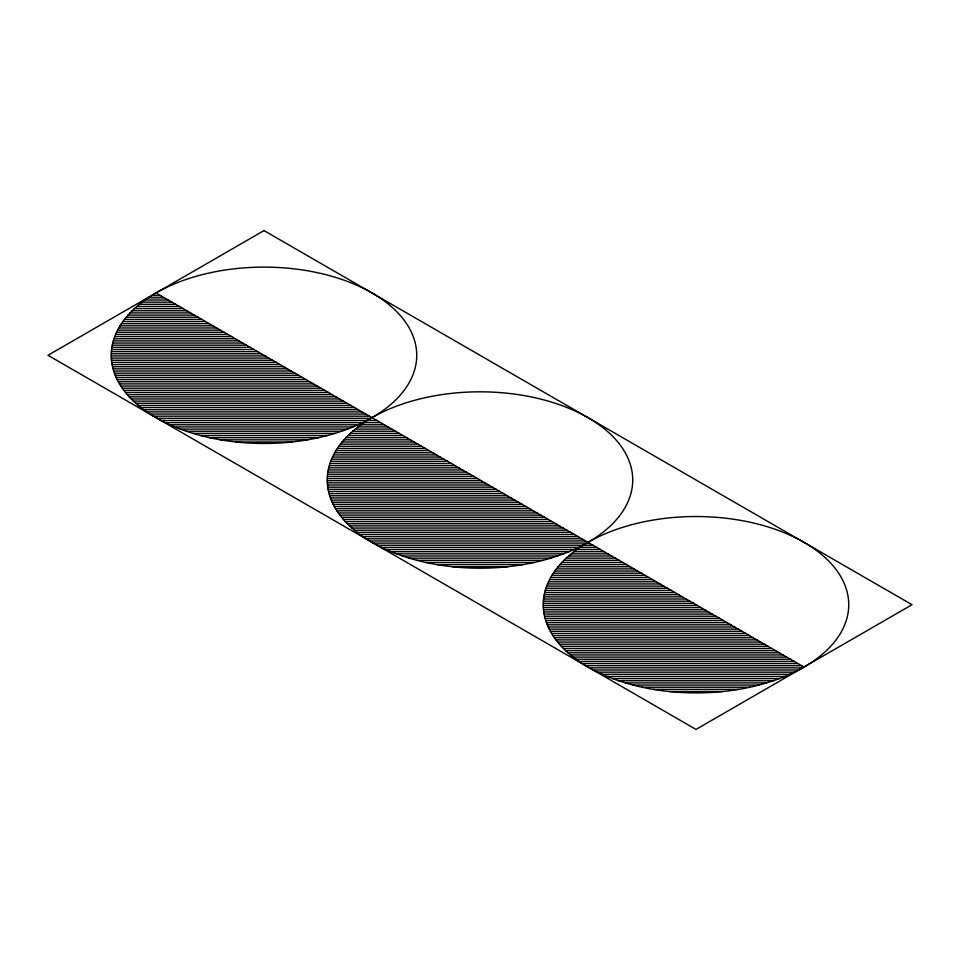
<?xml version="1.0" encoding="UTF-8"?>
<svg xmlns="http://www.w3.org/2000/svg" width="960" height="960" viewBox="0 0 960 960"><rect width="100%" height="100%" fill="white"/><g stroke="black" fill="none" stroke-linecap="round" stroke-linejoin="round"><path stroke-width="1.44" d="M154.944 293.556L157.068 293.556M151.404 295.704L160.8 295.704M148.104 297.864L164.52 297.864M145.008 300.012L168.252 300.012M142.104 302.16L171.972 302.16M139.38 304.308L175.704 304.308M136.824 306.468L179.424 306.468M134.424 308.616L183.156 308.616M132.168 310.764L186.876 310.764M130.056 312.912L190.596 312.912M128.076 315.072L194.328 315.072M126.24 317.22L198.048 317.22M124.512 319.368L201.78 319.368M122.904 321.528L205.5 321.528M121.428 323.676L209.232 323.676M120.048 325.824L212.952 325.824M118.776 327.972L216.684 327.972M117.612 330.132L220.404 330.132M116.556 332.28L224.136 332.28M115.596 334.428L227.856 334.428M114.744 336.576L231.588 336.576M113.988 338.736L235.308 338.736M113.316 340.884L239.04 340.884M112.752 343.032L242.76 343.032M112.272 345.18L246.492 345.18M111.888 347.34L250.212 347.34M111.6 349.488L253.944 349.488M111.396 351.636L257.664 351.636M111.288 353.784L261.396 353.784M111.264 355.944L265.116 355.944M111.336 358.092L268.848 358.092M111.504 360.24L272.568 360.24M111.756 362.388L276.3 362.388M112.104 364.548L280.02 364.548M112.548 366.696L283.752 366.696M113.076 368.844L287.472 368.844M113.712 371.004L291.204 371.004M114.432 373.152L294.924 373.152M115.248 375.3L298.656 375.3M116.16 377.448L302.376 377.448M117.18 379.608L306.108 379.608M118.308 381.756L309.828 381.756M119.532 383.904L313.56 383.904M120.864 386.052L317.28 386.052M122.304 388.212L321.012 388.212M123.864 390.36L324.732 390.36M125.532 392.508L328.464 392.508M127.332 394.656L332.184 394.656M129.252 396.816L335.916 396.816M131.304 398.964L339.636 398.964M133.5 401.112L343.368 401.112M135.84 403.26L347.088 403.26M138.336 405.42L350.82 405.42M141 407.568L354.54 407.568M143.832 409.716L358.272 409.716M146.844 411.876L361.992 411.876M150.072 414.024L365.724 414.024M153.504 416.172L369.444 416.172M157.188 418.32L373.176 418.32M161.136 420.48L366.864 420.48M367.32 420.48L376.896 420.48M165.372 422.628L362.628 422.628M364.02 422.628L380.628 422.628M169.956 424.776L358.044 424.776M360.924 424.776L384.348 424.776M174.936 426.924L353.064 426.924M358.02 426.924L388.08 426.924M180.372 429.084L347.628 429.084M355.308 429.084L391.8 429.084M186.36 431.232L341.64 431.232M352.752 431.232L395.532 431.232M193.044 433.38L334.956 433.38M350.352 433.38L399.252 433.38M200.652 435.528L327.348 435.528M348.108 435.528L402.984 435.528M209.568 437.688L318.432 437.688M345.996 437.688L406.704 437.688M220.572 439.836L307.428 439.836M344.028 439.836L410.436 439.836M236.064 441.984L291.936 441.984M342.18 441.984L414.156 441.984M340.464 444.132L417.888 444.132M338.868 446.292L421.608 446.292M337.38 448.44L425.34 448.44M336.012 450.588L429.06 450.588M334.74 452.736L432.792 452.736M333.588 454.896L436.512 454.896M332.532 457.044L440.244 457.044M331.572 459.192L443.964 459.192M330.72 461.352L447.696 461.352M329.964 463.5L451.416 463.5M329.304 465.648L455.148 465.648M328.728 467.796L458.868 467.796M328.26 469.956L462.6 469.956M327.876 472.104L466.32 472.104M327.588 474.252L470.052 474.252M327.396 476.4L473.772 476.4M327.288 478.56L477.504 478.56M327.264 480.708L481.224 480.708M327.348 482.856L484.956 482.856M327.516 485.004L488.676 485.004M327.768 487.164L492.408 487.164M328.116 489.312L496.128 489.312M328.56 491.46L499.848 491.46M329.1 493.608L503.58 493.608M329.724 495.768L507.3 495.768M330.456 497.916L511.032 497.916M331.272 500.064L514.752 500.064M332.196 502.224L518.484 502.224M333.216 504.372L522.204 504.372M334.332 506.52L525.936 506.52M335.568 508.668L529.656 508.668M336.9 510.828L533.388 510.828M338.34 512.976L537.108 512.976M339.9 515.124L540.84 515.124M341.58 517.272L544.56 517.272M343.38 519.432L548.292 519.432M345.312 521.58L552.012 521.58M347.364 523.728L555.744 523.728M349.572 525.876L559.464 525.876M351.912 528.036L563.196 528.036M354.408 530.184L566.916 530.184M357.072 532.332L570.648 532.332M359.904 534.48L574.368 534.48M362.928 536.64L578.1 536.64M366.156 538.788L581.82 538.788M369.6 540.936L585.552 540.936M373.296 543.096L589.272 543.096M377.244 545.244L582.756 545.244M583.224 545.244L593.004 545.244M381.504 547.392L578.496 547.392M579.924 547.392L596.724 547.392M386.088 549.54L573.912 549.54M576.84 549.54L600.456 549.54M391.08 551.7L568.92 551.7M573.948 551.7L604.176 551.7M396.528 553.848L563.472 553.848M571.236 553.848L607.908 553.848M402.528 555.996L557.472 555.996M568.68 555.996L611.628 555.996M409.248 558.144L550.752 558.144M566.292 558.144L615.36 558.144M416.88 560.304L543.12 560.304M564.048 560.304L619.08 560.304M425.844 562.452L534.156 562.452M561.948 562.452L622.812 562.452M436.932 564.6L523.068 564.6M559.98 564.6L626.532 564.6M452.628 566.748L507.372 566.748M558.132 566.748L630.264 566.748M556.416 568.908L633.984 568.908M554.82 571.056L637.716 571.056M553.344 573.204L641.436 573.204M551.976 575.352L645.168 575.352M550.716 577.512L648.888 577.512M549.552 579.66L652.62 579.66M548.508 581.808L656.34 581.808M547.548 583.956L660.072 583.956M546.696 586.116L663.792 586.116M545.94 588.264L667.524 588.264M545.28 590.412L671.244 590.412M544.716 592.572L674.976 592.572M544.248 594.72L678.696 594.72M543.864 596.868L682.428 596.868M543.588 599.016L686.148 599.016M543.384 601.176L689.88 601.176M543.288 603.324L693.6 603.324M543.276 605.472L697.332 605.472M543.348 607.62L701.052 607.62M543.516 609.78L704.784 609.78M543.78 611.928L708.504 611.928M544.128 614.076L712.236 614.076M544.572 616.224L715.956 616.224M545.112 618.384L719.688 618.384M545.748 620.532L723.408 620.532M546.468 622.68L727.14 622.68M547.296 624.828L730.86 624.828M548.22 626.988L734.592 626.988M549.24 629.136L738.312 629.136M550.368 631.284L742.044 631.284M551.604 633.444L745.764 633.444M552.936 635.592L749.496 635.592M554.388 637.74L753.216 637.74M555.948 639.888L756.948 639.888M557.628 642.048L760.668 642.048M559.44 644.196L764.4 644.196M561.36 646.344L768.12 646.344M563.424 648.492L771.852 648.492M565.632 650.652L775.572 650.652M567.984 652.8L779.304 652.8M570.48 654.948L783.024 654.948M573.144 657.096L786.756 657.096M575.988 659.256L790.476 659.256M579.024 661.404L794.208 661.404M582.252 663.552L797.928 663.552M585.708 665.7L801.66 665.7M589.404 667.86L802.596 667.86M593.364 670.008L798.636 670.008M597.624 672.156L794.376 672.156M602.22 674.304L789.78 674.304M607.224 676.464L784.776 676.464M612.684 678.612L779.316 678.612M618.708 680.76L773.292 680.76M625.44 682.92L766.56 682.92M633.108 685.068L758.892 685.068M642.108 687.216L749.892 687.216M653.28 689.364L738.72 689.364M669.204 691.524L722.796 691.524M156 292.944L804 667.056M264 230.592L48 355.296L696 729.408L912 604.704L264 230.592M619.632 681.072A152.736 88.176 0 0 0 848.736 604.704A152.736 88.176 0 0 0 619.632 528.336A152.736 88.176 0 0 0 619.632 681.072M394.392 553.032A152.736 88.176 0 0 0 632.34 486.288A152.736 88.176 0 0 0 413.268 400.68A152.736 88.176 0 0 0 394.392 553.032M178.392 428.316A152.736 88.176 0 0 0 416.34 361.584A152.736 88.176 0 0 0 197.268 275.976A152.736 88.176 0 0 0 178.392 428.316"/></g></svg>
